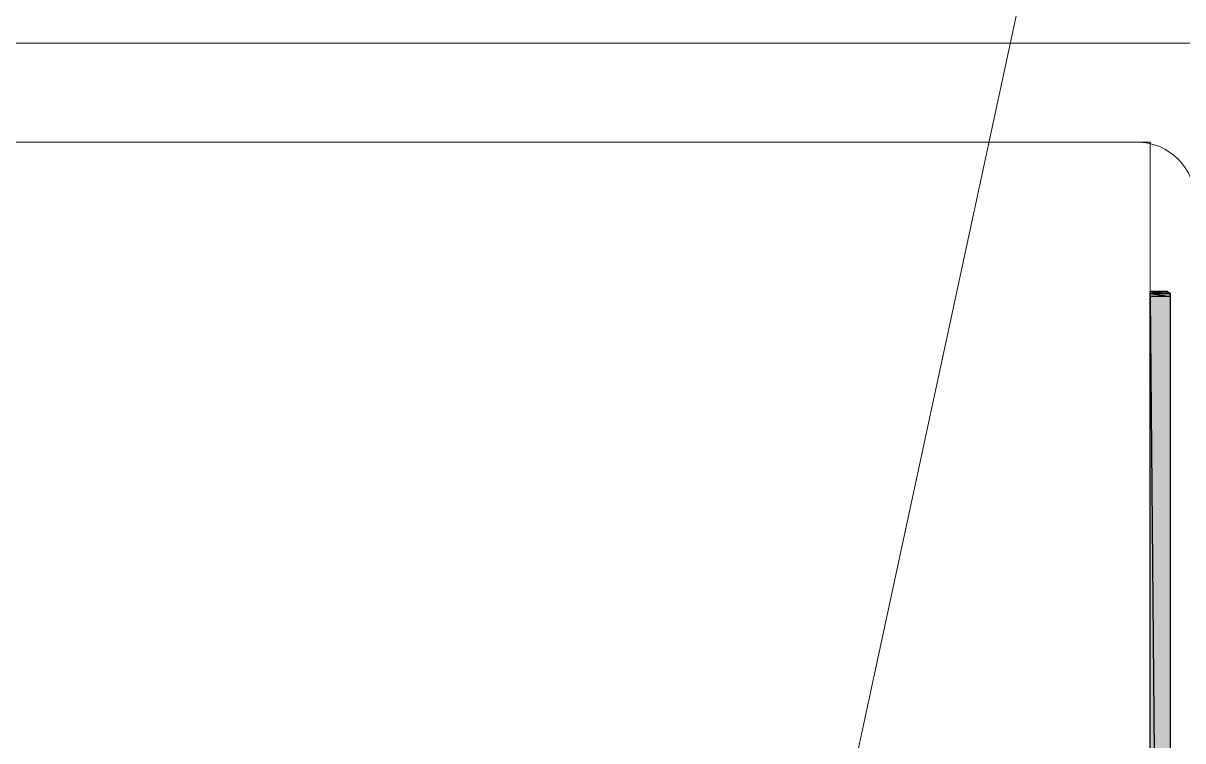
# Model space of a CAD drawing. Header units: millimetres. Extents: x 40 to 176, y -32 to 59.
# Drawn here: x 106.522 to 108.191, y 4.089 to 5.122 of the extents above; entities that cross this region are included whole.
import ezdxf

# ---------------------------------------------------------------- set-up
doc = ezdxf.new("R2010")
doc.units = ezdxf.units.MM
doc.layers.add('15 - Quadro de medição', color=6, linetype='Continuous')

msp = doc.modelspace()

# ---------------------------------------------------------------- hatches: boundary and pattern name
at = {"layer": '15 - Quadro de medição', "true_color": 0x000007}
h = msp.add_hatch(color=7, dxfattribs=at)
h.paths.add_polyline_path([(108.144, 4.736), (108.1691, 4.736)])
h.paths.add_polyline_path([(108.1691, 4.736), (108.144, 4.736)])
h.paths.add_polyline_path([(108.1691, 4.736), (108.144, 4.736)])
h.paths.add_polyline_path([(108.144, 4.736), (108.1691, 4.736)])
h.paths.add_polyline_path([(108.1691, 4.736), (108.144, 4.736)])
h.paths.add_polyline_path([(108.1691, 4.736), (108.144, 4.736), (108.1663, 4.736)])
h = msp.add_hatch(color=7, dxfattribs=at)
h.paths.add_polyline_path([(108.1691, 4.736), (108.144, 4.736), (108.1691, 4.7332)])
h.paths.add_polyline_path([(108.144, 4.736), (108.1691, 4.7332), (108.144, 4.7332)])
h = msp.add_hatch(color=7, dxfattribs=at)
h.paths.add_polyline_path([(108.1733, 4.7332), (108.144, 4.7332)])
h.paths.add_polyline_path([(108.144, 4.7332), (108.1733, 4.7332)])
h.paths.add_polyline_path([(108.1733, 4.7332), (108.144, 4.7332)])
h.paths.add_polyline_path([(108.1733, 4.7332), (108.144, 4.7332), (108.1691, 4.7332)])
h = msp.add_hatch(color=7, dxfattribs=at)
h.paths.add_polyline_path([(108.1733, 4.7332), (108.144, 4.7332), (108.1733, 4.729)])
h.paths.add_polyline_path([(108.144, 4.7332), (108.1733, 4.729), (108.144, 4.729)])
h = msp.add_hatch(color=7, dxfattribs=at)
h.paths.add_polyline_path([(108.1733, 4.729), (108.144, 4.729), (108.1733, 1.3852)])
h.paths.add_polyline_path([(108.144, 4.729), (108.1733, 1.3852), (108.144, 1.3852)])

# ---------------------------------------------------------------- linework, layer by layer
at = {"layer": '15 - Quadro de medição', "color": 7, "linetype": 'Continuous', "lineweight": 20, "true_color": 0x000007}
for points in [[(111.4948, 6.9107), (108.3339, 6.9107), (107.3716, 2.4411)], [(106.4246, 4.9511), (108.144, 4.9511), (108.144, 1.3852), (106.4176, 1.3852), (106.4162, 1.3866), (106.3533, 1.3852)], [(106.4385, 4.9511), (108.123, 4.9511), (108.123, 4.9511)], [(108.1663, 4.736), (108.144, 4.736), (108.144, 4.736)], [(108.144, 1.3852), (108.1733, 1.3852), (108.1733, 4.729)]]:
    msp.add_lwpolyline(points, dxfattribs=at)
msp.add_lwpolyline([(106.3533, 5.0936), (108.2082, 5.0936), (108.2082, 1.3852), (106.3533, 1.3852)], close=True, dxfattribs=at)
at = {"layer": '15 - Quadro de medição', "color": 7, "linetype": 'Continuous', "lineweight": -2, "true_color": 0x000007}
for points in [[(108.144, 4.736), (108.1663, 4.736), (108.1663, 4.736)], [(108.1663, 4.736), (108.1663, 4.736), (108.144, 4.736)], [(108.1663, 4.736), (108.144, 4.736)], [(108.144, 4.736), (108.1663, 4.736), (108.1663, 4.736)], [(108.144, 4.736), (108.1691, 4.736), (108.1691, 4.736)], [(108.1691, 4.736), (108.1691, 4.736), (108.144, 4.736)], [(108.1691, 4.736), (108.144, 4.736)], [(108.144, 4.736), (108.1691, 4.736), (108.1691, 4.736)], [(108.1691, 4.736), (108.1691, 4.736), (108.144, 4.736)], [(108.1691, 4.736), (108.144, 4.736), (108.1663, 4.736)], [(108.1691, 4.736), (108.144, 4.736), (108.1691, 4.7332)], [(108.144, 4.736), (108.1691, 4.7332), (108.144, 4.7332)], [(108.1733, 4.7332), (108.144, 4.7332)], [(108.144, 4.7332), (108.1733, 4.7332), (108.1733, 4.7332)], [(108.1733, 4.7332), (108.1733, 4.7332), (108.144, 4.7332)], [(108.1733, 4.7332), (108.144, 4.7332), (108.1691, 4.7332)], [(108.1733, 4.7332), (108.144, 4.7332), (108.1733, 4.729)], [(108.144, 4.7332), (108.1733, 4.729), (108.144, 4.729)], [(108.1733, 4.729), (108.144, 4.729), (108.1733, 1.3852)], [(108.144, 4.729), (108.1733, 1.3852), (108.144, 1.3852)]]:
    msp.add_lwpolyline(points, close=True, dxfattribs=at)
at = {"layer": '15 - Quadro de medição', "color": 7, "linetype": 'Continuous', "lineweight": 20, "true_color": 0x000007}
for points in [[(108.2082, 4.8673), (108.2082, 4.9134), (108.1719, 4.9511), (108.1244, 4.9511)], [(108.1733, 4.7304), (108.1733, 4.7332), (108.1705, 4.736), (108.1677, 4.736)]]:
    msp.add_open_spline(points, degree=3, dxfattribs=at)

doc.saveas('drawing.dxf')
